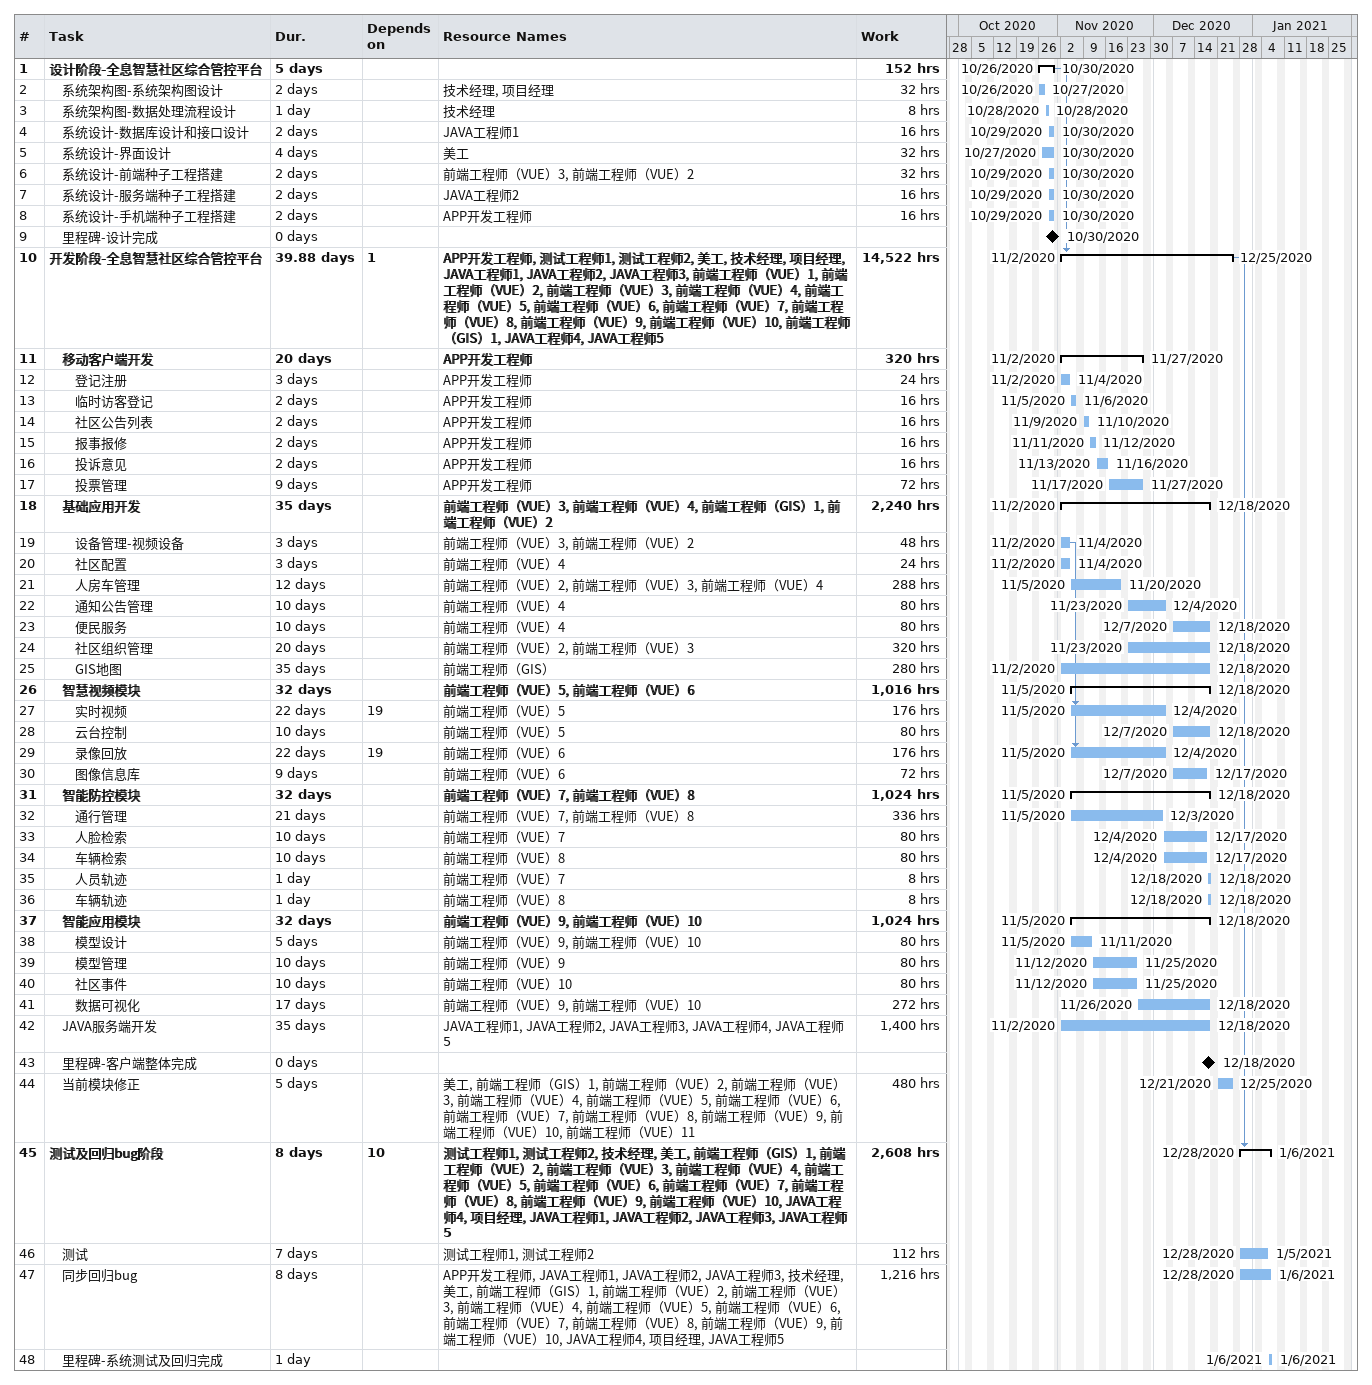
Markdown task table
| ID | Level | Task | Duration | Start | Finish | Predecessors | Resources | Work (h) |
|---|---|---|---|---|---|---|---|---|
| 1 | 1 | **设计阶段-全息智慧社区综合管控平台** | 5d | 2020-10-26 | 2020-10-30 |  |  | 152 |
| 2 | 2 | 系统架构图-系统架构图设计 | 2d | 2020-10-26 | 2020-10-27 |  | 技术经理, 项目经理 | 32 |
| 3 | 2 | 系统架构图-数据处理流程设计 | 1d | 2020-10-28 | 2020-10-28 |  | 技术经理 | 8 |
| 4 | 2 | 系统设计-数据库设计和接口设计 | 2d | 2020-10-29 | 2020-10-30 |  | JAVA工程师1 | 16 |
| 5 | 2 | 系统设计-界面设计 | 4d | 2020-10-27 | 2020-10-30 |  | 美工 | 32 |
| 6 | 2 | 系统设计-前端种子工程搭建 | 2d | 2020-10-29 | 2020-10-30 |  | 前端工程师（VUE）3, 前端工程师（VUE）2 | 32 |
| 7 | 2 | 系统设计-服务端种子工程搭建 | 2d | 2020-10-29 | 2020-10-30 |  | JAVA工程师2 | 16 |
| 8 | 2 | 系统设计-手机端种子工程搭建 | 2d | 2020-10-29 | 2020-10-30 |  | APP开发工程师 | 16 |
| 9 | 2 | 里程碑-设计完成 | 0d | 2020-10-30 | 2020-10-30 |  |  |  |
| 10 | 1 | **开发阶段-全息智慧社区综合管控平台** | 39.88d | 2020-11-02 | 2020-12-25 | 1 | APP开发工程师, 测试工程师1, 测试工程师2, 美工, 技术经理, 项目经理, JAVA工程师1, JAVA工程师2, JAVA工程师3, 前端工程师（VUE）1, 前端工程师（VUE）2, 前端工程师（VUE）3, 前端工程师（VUE）4, 前端工程师（VUE）5, 前端工程师（VUE）6, 前端工程师（VUE）7, 前端工程师（VUE）8, 前端工程师（VUE）9, 前端工程师（VUE）10, 前端工程师（GIS）1, JAVA工程师4, JAVA工程师5 | 14522 |
| 11 | 2 | **移动客户端开发** | 20d | 2020-11-02 | 2020-11-27 |  | APP开发工程师 | 320 |
| 12 | 3 | 登记注册 | 3d | 2020-11-02 | 2020-11-04 |  | APP开发工程师 | 24 |
| 13 | 3 | 临时访客登记 | 2d | 2020-11-05 | 2020-11-06 |  | APP开发工程师 | 16 |
| 14 | 3 | 社区公告列表 | 2d | 2020-11-09 | 2020-11-10 |  | APP开发工程师 | 16 |
| 15 | 3 | 报事报修 | 2d | 2020-11-11 | 2020-11-12 |  | APP开发工程师 | 16 |
| 16 | 3 | 投诉意见 | 2d | 2020-11-13 | 2020-11-16 |  | APP开发工程师 | 16 |
| 17 | 3 | 投票管理 | 9d | 2020-11-17 | 2020-11-27 |  | APP开发工程师 | 72 |
| 18 | 2 | **基础应用开发** | 35d | 2020-11-02 | 2020-12-18 |  | 前端工程师（VUE）3, 前端工程师（VUE）4, 前端工程师（GIS）1, 前端工程师（VUE）2 | 2240 |
| 19 | 3 | 设备管理-视频设备 | 3d | 2020-11-02 | 2020-11-04 |  | 前端工程师（VUE）3, 前端工程师（VUE）2 | 48 |
| 20 | 3 | 社区配置 | 3d | 2020-11-02 | 2020-11-04 |  | 前端工程师（VUE）4 | 24 |
| 21 | 3 | 人房车管理 | 12d | 2020-11-05 | 2020-11-20 |  | 前端工程师（VUE）2, 前端工程师（VUE）3, 前端工程师（VUE）4 | 288 |
| 22 | 3 | 通知公告管理 | 10d | 2020-11-23 | 2020-12-04 |  | 前端工程师（VUE）4 | 80 |
| 23 | 3 | 便民服务 | 10d | 2020-12-07 | 2020-12-18 |  | 前端工程师（VUE）4 | 80 |
| 24 | 3 | 社区组织管理 | 20d | 2020-11-23 | 2020-12-18 |  | 前端工程师（VUE）2, 前端工程师（VUE）3 | 320 |
| 25 | 3 | GIS地图 | 35d | 2020-11-02 | 2020-12-18 |  | 前端工程师（GIS） | 280 |
| 26 | 2 | **智慧视频模块** | 32d | 2020-11-05 | 2020-12-18 |  | 前端工程师（VUE）5, 前端工程师（VUE）6 | 1016 |
| 27 | 3 | 实时视频 | 22d | 2020-11-05 | 2020-12-04 | 19 | 前端工程师（VUE）5 | 176 |
| 28 | 3 | 云台控制 | 10d | 2020-12-07 | 2020-12-18 |  | 前端工程师（VUE）5 | 80 |
| 29 | 3 | 录像回放 | 22d | 2020-11-05 | 2020-12-04 | 19 | 前端工程师（VUE）6 | 176 |
| 30 | 3 | 图像信息库 | 9d | 2020-12-07 | 2020-12-17 |  | 前端工程师（VUE）6 | 72 |
| 31 | 2 | **智能防控模块** | 32d | 2020-11-05 | 2020-12-18 |  | 前端工程师（VUE）7, 前端工程师（VUE）8 | 1024 |
| 32 | 3 | 通行管理 | 21d | 2020-11-05 | 2020-12-03 |  | 前端工程师（VUE）7, 前端工程师（VUE）8 | 336 |
| 33 | 3 | 人脸检索 | 10d | 2020-12-04 | 2020-12-17 |  | 前端工程师（VUE）7 | 80 |
| 34 | 3 | 车辆检索 | 10d | 2020-12-04 | 2020-12-17 |  | 前端工程师（VUE）8 | 80 |
| 35 | 3 | 人员轨迹 | 1d | 2020-12-18 | 2020-12-18 |  | 前端工程师（VUE）7 | 8 |
| 36 | 3 | 车辆轨迹 | 1d | 2020-12-18 | 2020-12-18 |  | 前端工程师（VUE）8 | 8 |
| 37 | 2 | **智能应用模块** | 32d | 2020-11-05 | 2020-12-18 |  | 前端工程师（VUE）9, 前端工程师（VUE）10 | 1024 |
| 38 | 3 | 模型设计 | 5d | 2020-11-05 | 2020-11-11 |  | 前端工程师（VUE）9, 前端工程师（VUE）10 | 80 |
| 39 | 3 | 模型管理 | 10d | 2020-11-12 | 2020-11-25 |  | 前端工程师（VUE）9 | 80 |
| 40 | 3 | 社区事件 | 10d | 2020-11-12 | 2020-11-25 |  | 前端工程师（VUE）10 | 80 |
| 41 | 3 | 数据可视化 | 17d | 2020-11-26 | 2020-12-18 |  | 前端工程师（VUE）9, 前端工程师（VUE）10 | 272 |
| 42 | 2 | JAVA服务端开发 | 35d | 2020-11-02 | 2020-12-18 |  | JAVA工程师1, JAVA工程师2, JAVA工程师3, JAVA工程师4, JAVA工程师5 | 1400 |
| 43 | 2 | 里程碑-客户端整体完成 | 0d | 2020-12-18 | 2020-12-18 |  |  |  |
| 44 | 2 | 当前模块修正 | 5d | 2020-12-21 | 2020-12-25 |  | 美工, 前端工程师（GIS）1, 前端工程师（VUE）2, 前端工程师（VUE）3, 前端工程师（VUE）4, 前端工程师（VUE）5, 前端工程师（VUE）6, 前端工程师（VUE）7, 前端工程师（VUE）8, 前端工程师（VUE）9, 前端工程师（VUE）10, 前端工程师（VUE）11 | 480 |
| 45 | 1 | **测试及回归bug阶段** | 8d | 2020-12-28 | 2021-01-06 | 10 | 测试工程师1, 测试工程师2, 技术经理, 美工, 前端工程师（GIS）1, 前端工程师（VUE）2, 前端工程师（VUE）3, 前端工程师（VUE）4, 前端工程师（VUE）5, 前端工程师（VUE）6, 前端工程师（VUE）7, 前端工程师（VUE）8, 前端工程师（VUE）9, 前端工程师（VUE）10, JAVA工程师4, 项目经理, JAVA工程师1, JAVA工程师2, JAVA工程师3, JAVA工程师5 | 2608 |
| 46 | 2 | 测试 | 7d | 2020-12-28 | 2021-01-05 |  | 测试工程师1, 测试工程师2 | 112 |
| 47 | 2 | 同步回归bug | 8d | 2020-12-28 | 2021-01-06 |  | APP开发工程师, JAVA工程师1, JAVA工程师2, JAVA工程师3, 技术经理, 美工, 前端工程师（GIS）1, 前端工程师（VUE）2, 前端工程师（VUE）3, 前端工程师（VUE）4, 前端工程师（VUE）5, 前端工程师（VUE）6, 前端工程师（VUE）7, 前端工程师（VUE）8, 前端工程师（VUE）9, 前端工程师（VUE）10, JAVA工程师4, 项目经理, JAVA工程师5 | 1216 |
| 48 | 2 | 里程碑-系统测试及回归完成 | 1d | 2021-01-06 | 2021-01-06 |  |  |  |
